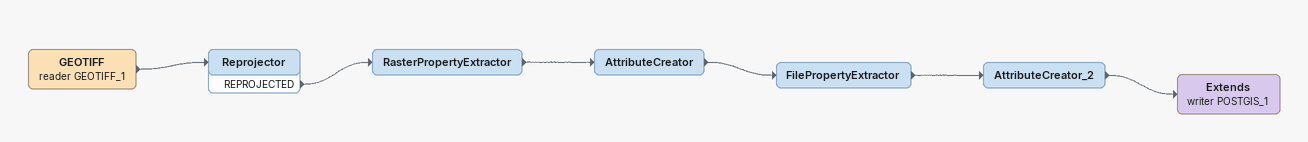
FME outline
GEOTIFF (reader GEOTIFF_1)
    -> Reprojector
Reprojector
    REPROJECTED -> RasterPropertyExtractor
RasterPropertyExtractor
    -> AttributeCreator
AttributeCreator
    -> FilePropertyExtractor
FilePropertyExtractor
    -> AttributeCreator_2
AttributeCreator_2
    -> Extends (writer POSTGIS_1)
Extends (writer POSTGIS_1)
